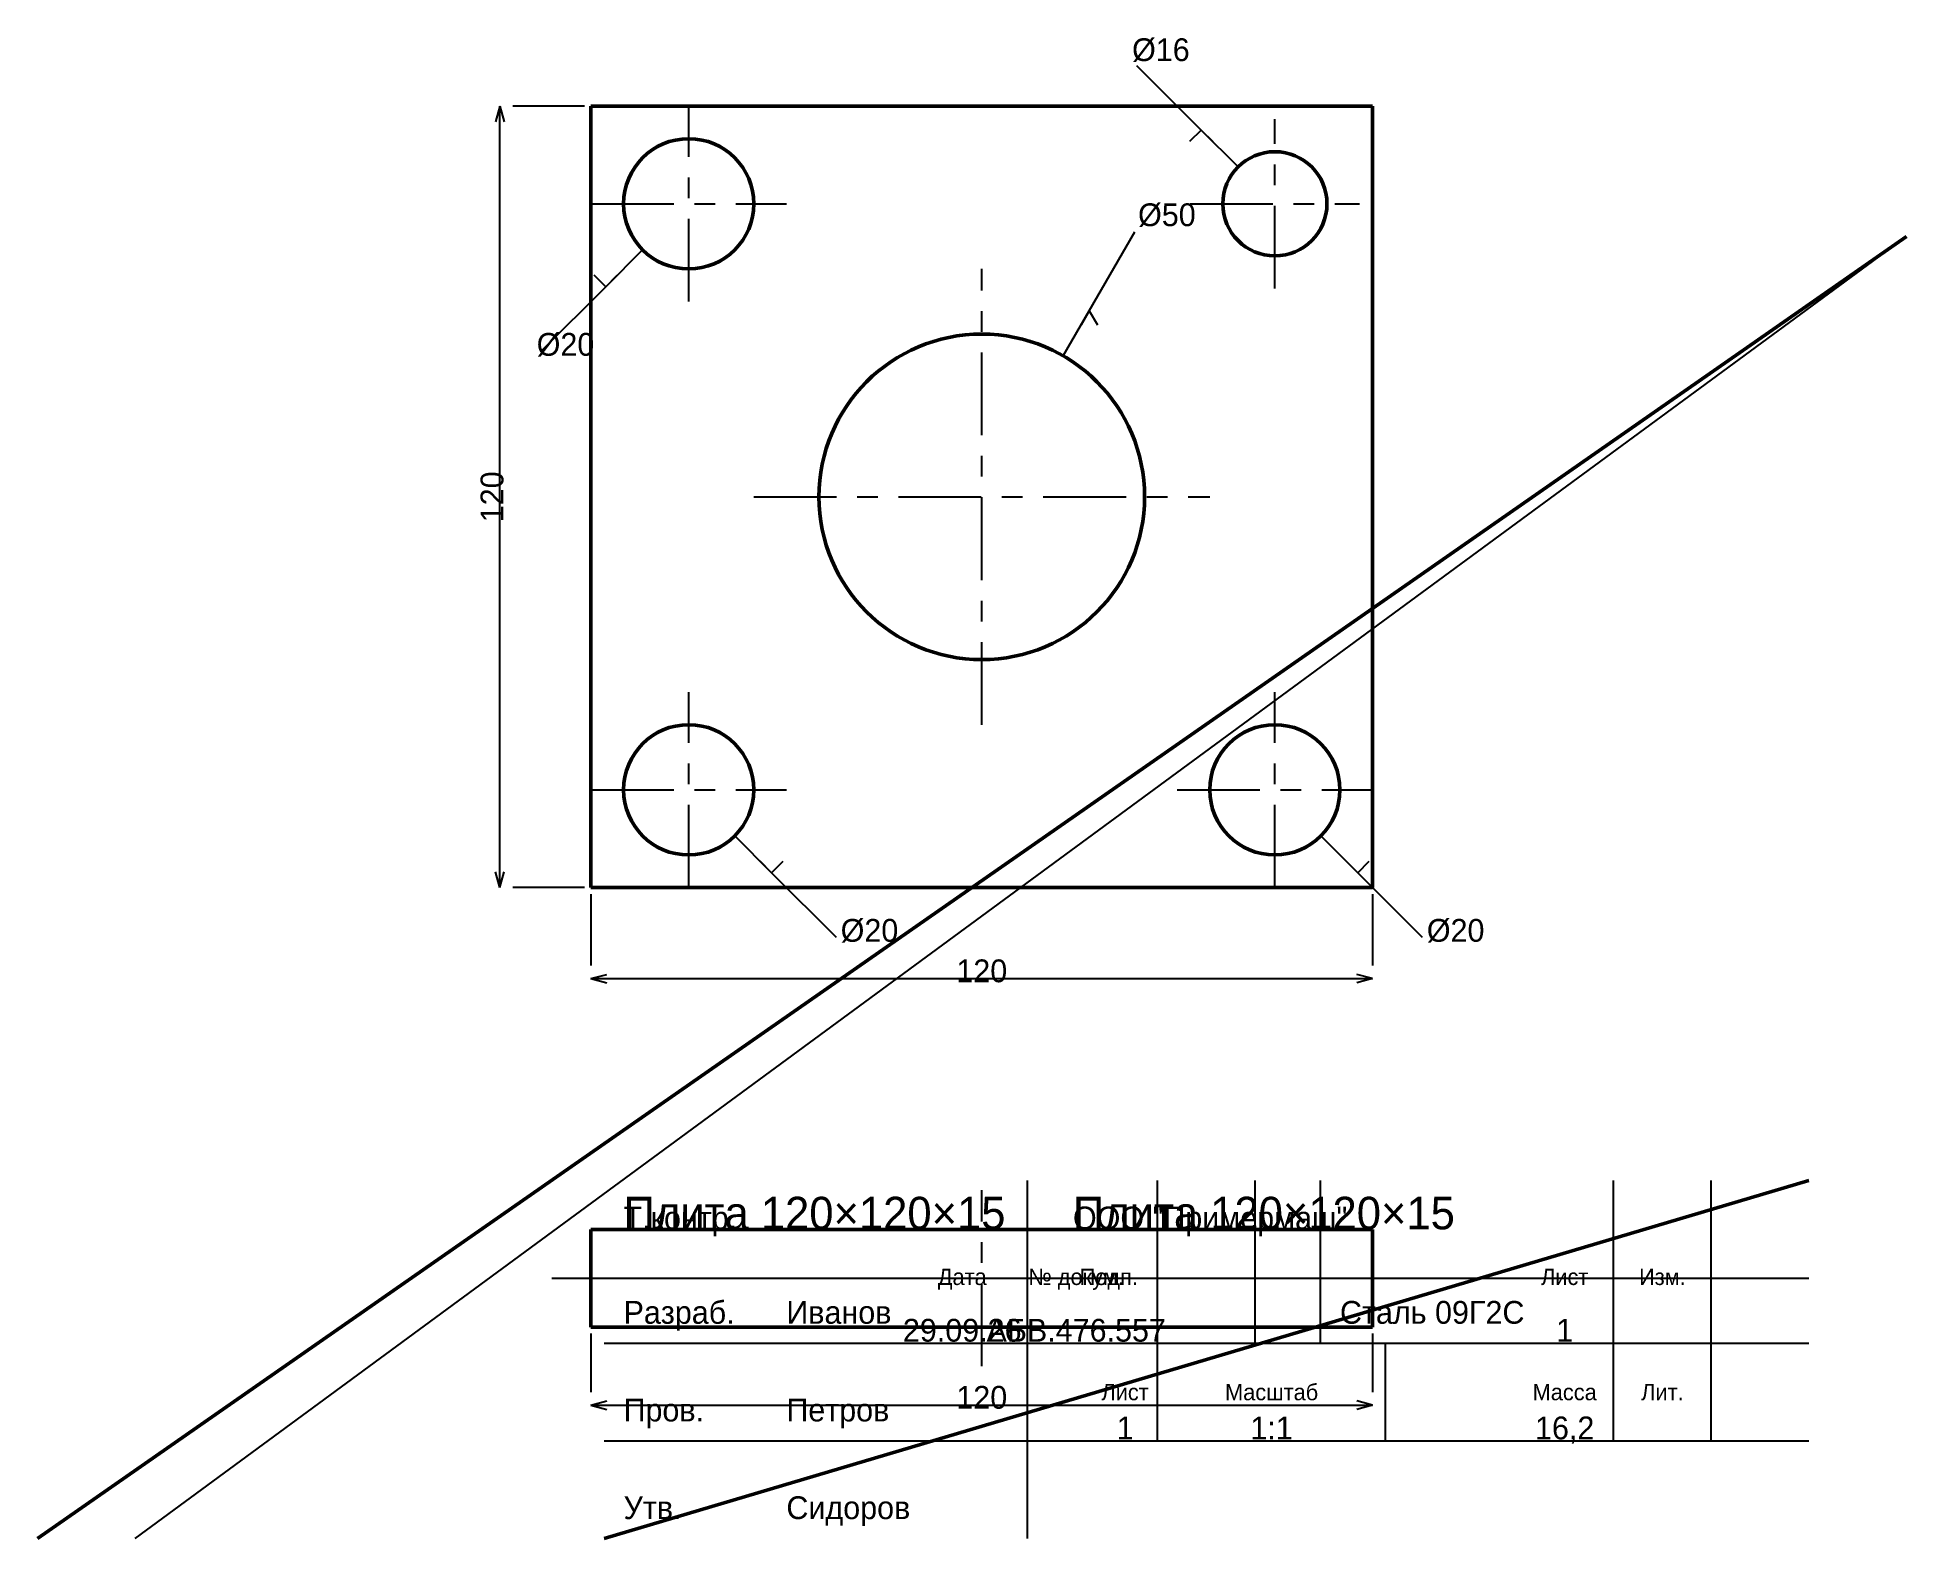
# Model space of a CAD drawing. Header units: millimetres. Extents: x 5 to 292, y 5 to 236.
import ezdxf
from ezdxf.enums import TextEntityAlignment as Align

# ---------------------------------------------------------------- set-up
doc = ezdxf.new("R2010")
doc.units = ezdxf.units.MM
doc.linetypes.add('CENTER', pattern=[22.225, 12.7, -3.175, 3.175, -3.175])
doc.linetypes.add('DASHED', pattern=[9, 6, -3])
for name, color, linetype, lineweight in [('AXIS', 7, 'CENTER', 25), ('DIMS', 7, 'CONTINUOUS', 25), ('MAIN', 7, 'CONTINUOUS', 50), ('TEXT', 7, 'CONTINUOUS', 25), ('THIN', 7, 'CONTINUOUS', 25)]:
    doc.layers.add(name, color=color, linetype=linetype, lineweight=lineweight)

msp = doc.modelspace()

# ---------------------------------------------------------------- linework, layer by layer
at = {"layer": 'AXIS', "linetype": 'CENTER', "lineweight": 25}
for p, q in [((105, 195), (105, 225)), ((195, 197), (195, 223)), ((90, 210), (120, 210)), ((182, 210), (208, 210)), ((150, 130), (150, 200)), ((115, 165), (185, 165)), ((105, 105), (105, 135)), ((195, 105), (195, 135)), ((90, 120), (120, 120)), ((180, 120), (210, 120)), ((150, 31.5), (150, 58.5)), ((84, 45), (216, 45))]:
    msp.add_line(p, q, dxfattribs=at)
at = {"layer": 'DIMS', "linetype": 'CONTINUOUS', "lineweight": 25}
for p, q in [((183.686, 221.314), (173.787, 231.213)), ((76, 225), (75.353, 222.585)), ((76, 105), (76, 225)), ((76, 225), (76.647, 222.585)), ((89, 225), (78, 225)), ((183.686, 221.314), (181.919, 219.546)), ((189.343, 215.657), (183.686, 221.314)), ((183.686, 221.314), (185.454, 219.546)), ((166.5, 193.579), (173.5, 205.703)), ((97.929, 202.929), (92.272, 197.272)), ((92.272, 197.272), (90.504, 199.04)), ((92.272, 197.272), (94.04, 199.04)), ((92.272, 197.272), (82.373, 187.373)), ((162.5, 186.651), (166.5, 193.579)), ((166.5, 193.579), (165.25, 191.414)), ((166.5, 193.579), (167.75, 191.414)), ((112.071, 112.929), (117.728, 107.272)), ((202.071, 112.929), (207.728, 107.272)), ((76, 105), (75.353, 107.415)), ((76, 105), (76.647, 107.415)), ((117.728, 107.272), (115.96, 109.04)), ((117.728, 107.272), (119.496, 109.04)), ((117.728, 107.272), (127.627, 97.373)), ((207.728, 107.272), (205.96, 109.04)), ((207.728, 107.272), (209.496, 109.04)), ((207.728, 107.272), (217.627, 97.373)), ((89, 105), (78, 105)), ((90, 104), (90, 93)), ((210, 104), (210, 93)), ((90, 91), (92.415, 91.647)), ((90, 91), (210, 91)), ((90, 91), (92.415, 90.353)), ((210, 91), (207.585, 91.647)), ((210, 91), (207.585, 90.353)), ((90, 36.5), (90, 27.5)), ((210, 36.5), (210, 27.5)), ((90, 25.5), (92.415, 26.147)), ((210, 25.5), (207.585, 26.147)), ((90, 25.5), (210, 25.5)), ((90, 25.5), (92.415, 24.853)), ((210, 25.5), (207.585, 24.853))]:
    msp.add_line(p, q, dxfattribs=at)
at = {"layer": 'MAIN', "linetype": 'CONTINUOUS', "lineweight": 50}
for p, q in [((210, 225), (90, 225)), ((90, 225), (90, 225)), ((90, 225), (90, 105)), ((210, 105), (210, 225)), ((210, 225), (210, 225)), ((5, 5), (292, 205)), ((90, 105), (210, 105)), ((90, 105), (90, 105)), ((210, 105), (210, 105)), ((92, 5), (277, 60)), ((90, 52.5), (210, 52.5)), ((90, 37.5), (90, 52.5)), ((210, 37.5), (210, 52.5)), ((90, 37.5), (210, 37.5))]:
    msp.add_line(p, q, dxfattribs=at)
for centre, radius in [((105, 210), 10), ((195, 210), 8), ((150, 165), 25), ((105, 120), 10), ((195, 120), 10)]:
    msp.add_circle(centre, radius, dxfattribs=at)
at = {"layer": 'THIN', "linetype": 'CONTINUOUS', "lineweight": 25}
for p, q in [((20, 5), (292, 205)), ((157, 5), (157, 60)), ((177, 35), (177, 60)), ((192, 35), (192, 60)), ((202, 35), (202, 60)), ((247, 35), (247, 60)), ((262, 35), (262, 60)), ((92, 45), (277, 45)), ((92, 35), (277, 35)), ((177, 20), (177, 35)), ((212, 20), (212, 35)), ((247, 20), (247, 35)), ((262, 20), (262, 35)), ((92, 20), (277, 20))]:
    msp.add_line(p, q, dxfattribs=at)
at = {"layer": 'THIN', "linetype": 'DASHED', "lineweight": 25}
for p, q in [((90, 52.5), (102, 52.5)), ((198, 52.5), (210, 52.5)), ((90, 37.5), (102, 37.5)), ((198, 37.5), (210, 37.5))]:
    msp.add_line(p, q, dxfattribs=at)

# ---------------------------------------------------------------- texts
at = {"layer": 'DIMS', "linetype": 'CONTINUOUS', "lineweight": 25}
for s, p in [('%%c16', (173.08, 231.92)), ('%%c50', (174, 206.569)), ('%%c20', (81.665, 186.665)), ('%%c20', (128.335, 96.665)), ('%%c20', (218.335, 96.665))]:
    msp.add_text(s, height=3.5, dxfattribs=at).set_placement(p)
msp.add_text('120', height=3.5, rotation=90, dxfattribs=at).set_placement((74.8, 165), align=Align.MIDDLE_CENTER)
for p in [(150, 92.2), (150, 26.7)]:
    msp.add_text('120', height=3.5, dxfattribs=at).set_placement(p, align=Align.MIDDLE_CENTER)
at = {"layer": 'TEXT', "linetype": 'CONTINUOUS', "lineweight": 25}
for s, height, p in [('Плита 120×120×15', 5, (95, 52.5)), ('Плита 120×120×15', 5, (164, 52.5)), ('Т.контр.', 3.5, (95, 52.5)), ('ООО "Примермаш"', 3.5, (164, 52.5)), ('Разраб.', 3.5, (95, 38)), ('Иванов', 3.5, (120, 38)), ('Сталь 09Г2С', 3.5, (205, 38)), ('Пров.', 3.5, (95, 23)), ('Петров', 3.5, (120, 23)), ('Утв.', 3.5, (95, 8)), ('Сидоров', 3.5, (120, 8))]:
    msp.add_text(s, height=height, dxfattribs=at).set_placement(p)
for s, height, p in [('Дата', 2.5, (147, 45.2)), ('№ докум.', 2.5, (164.5, 45.2)), ('Подп.', 2.5, (169.5, 45.2)), ('Лист', 2.5, (239.5, 45.2)), ('Изм.', 2.5, (254.5, 45.2)), ('29.09.26', 3.5, (147, 37)), ('АБВ.476.557', 3.5, (164.5, 37)), ('1', 3.5, (239.5, 37)), ('Лист', 2.5, (172, 27.5)), ('Масштаб', 2.5, (194.5, 27.5)), ('Масса', 2.5, (239.5, 27.5)), ('Лит.', 2.5, (254.5, 27.5)), ('1', 3.5, (172, 22)), ('1:1', 3.5, (194.5, 22)), ('16,2', 3.5, (239.5, 22))]:
    msp.add_text(s, height=height, dxfattribs=at).set_placement(p, align=Align.MIDDLE_CENTER)

doc.saveas('drawing.dxf')
